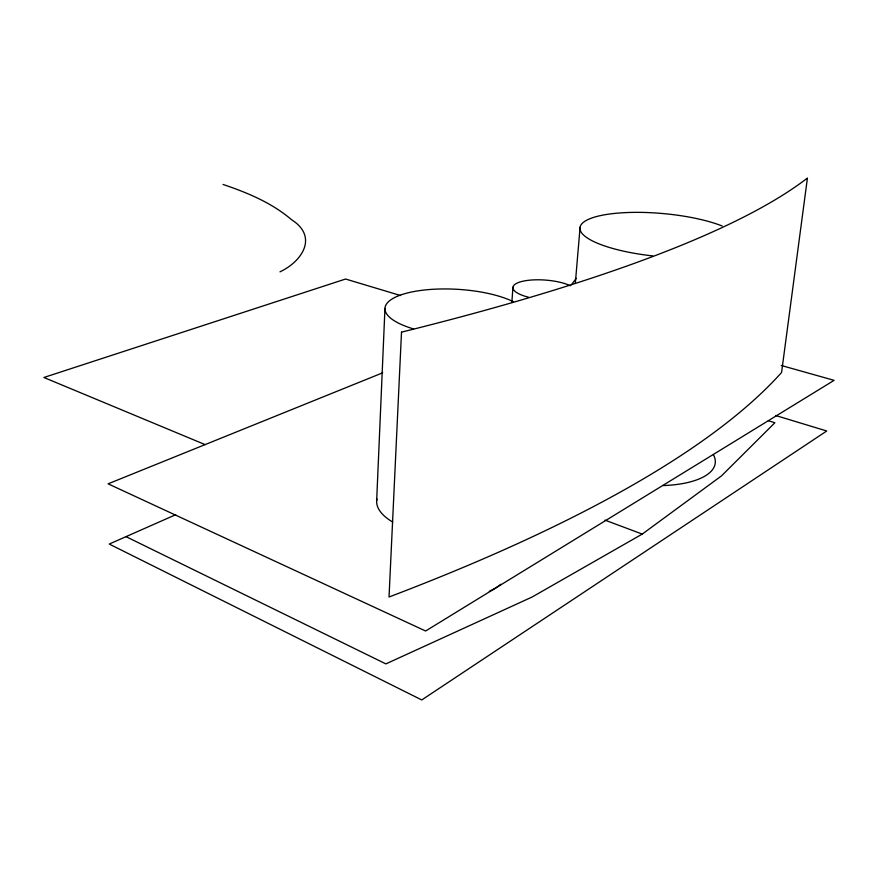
<?xml version="1.0" encoding="UTF-8"?>
<svg xmlns="http://www.w3.org/2000/svg" width="878" height="878" viewBox="0 0 878 878"><rect width="100%" height="100%" fill="white"/><g stroke="black" fill="none" stroke-linecap="round" stroke-linejoin="round"><path stroke-width="1.32" d="M376.651 500.954L384.959 308.408M511.874 302.12L512.939 287.271M575.331 283.21L580.073 227.358M571.402 284.779L576.33 278.26M126.004 536.645L385.881 663.889L532.079 597.04L642.246 534.087L721.496 475.887L774.89 422.735L768.338 420.727M279.994 271.84C302.855 260.953 318.001 236.445 291.606 219.752C271.862 202.829 247.453 192.688 223.056 184.457M175.71 514.706L109.245 544.053L421.747 699.953L826.747 430.988L775.702 415.514M382.72 372.799L108.104 483.833L425.621 631.008L834.1 380.339L781.299 365.489M400.544 295.524L345.57 279.028L43.9 377.485L205.112 444.608M605.008 520.138L642.246 534.087M652.694 255.904A81.248 21.588 5.1 0 1 589.149 219.039A81.248 21.588 5.1 0 1 722.199 225.986M528.567 297.225A31.915 9.812 4.3 0 1 521.093 281.662A31.915 9.812 4.3 0 1 570.327 285.767M392.773 522.059A68.243 30.258 4 0 1 376.914 498.814M413.527 328.921A71.283 23.245 3.4 0 1 405.943 293.362A71.283 23.245 3.4 0 1 513.378 301.725M713.419 454.727A77.374 30.565 6.8 0 1 663.164 485.578M500.778 584.254A67.277 32.321 4.2 0 1 489.309 591.278M401.509 332.147L389.031 596.996A1756.055 423.174 -6.4 0 0 781.574 372.502L807.431 178.047A1869.01 298.235 -3.6 0 1 401.509 332.147"/></g></svg>
